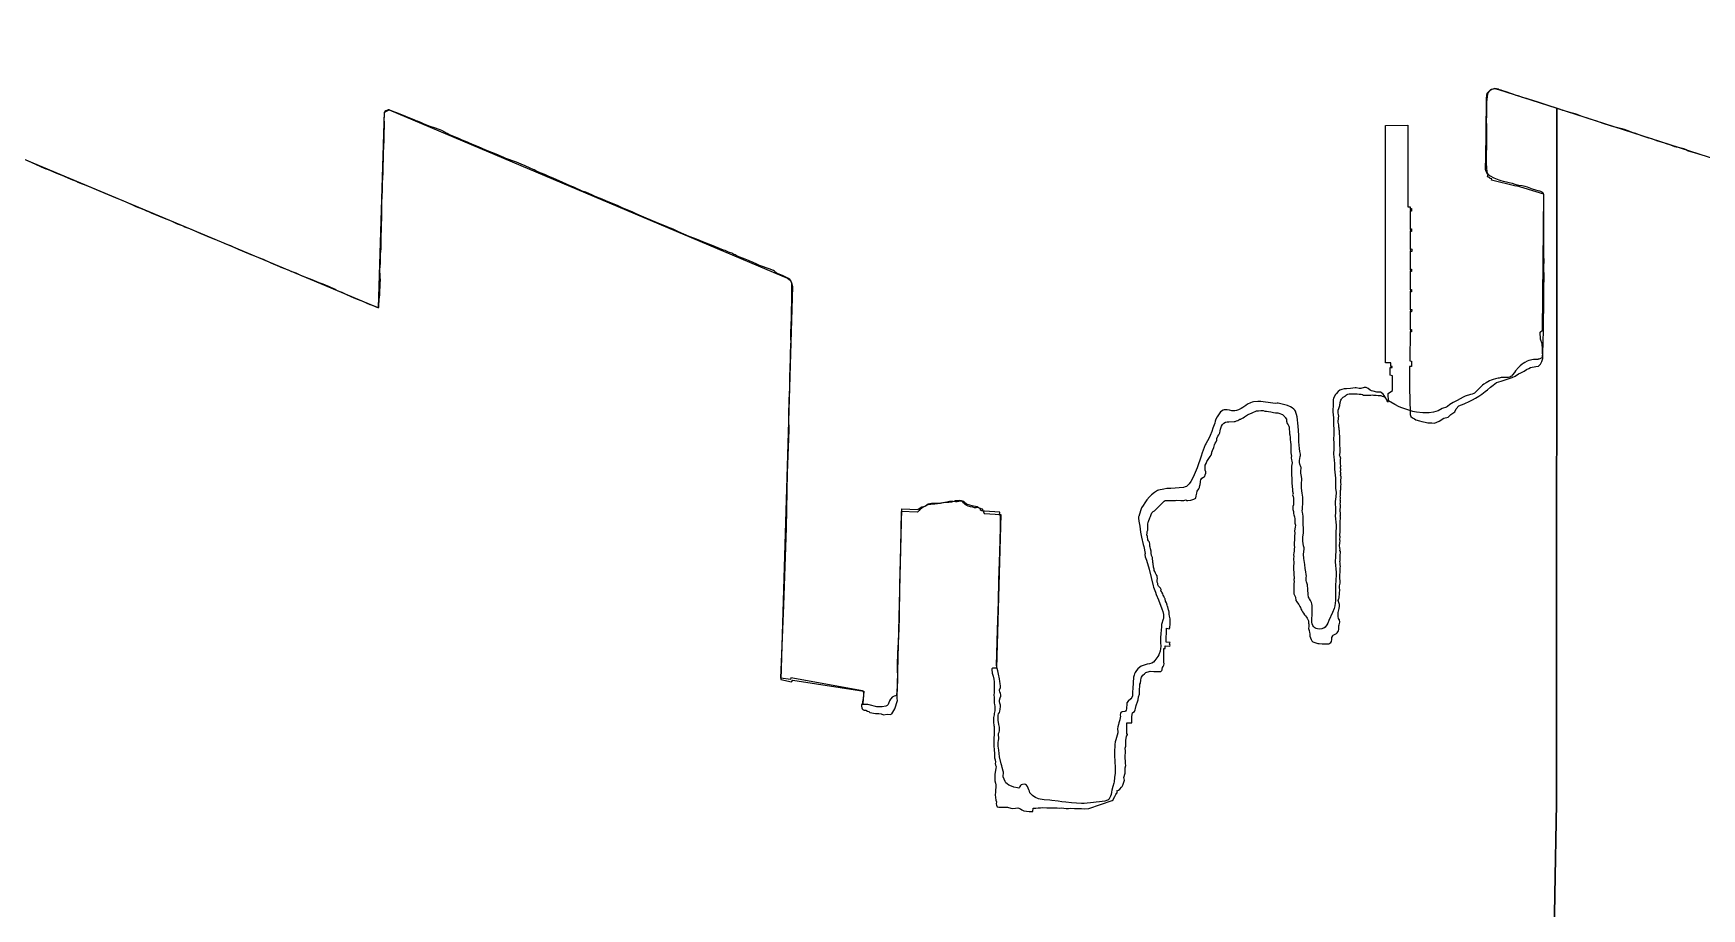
# Model space of a CAD drawing. Extents: x 0 to 800, y 146 to 730.
# Drawn here: x 543.7 to 607.8, y 567.5 to 601.1 of the extents above; entities that cross this region are included whole.
import ezdxf

# ---------------------------------------------------------------- set-up
doc = ezdxf.new("R2010")
doc.units = 0
doc.layers.get('0').update_dxf_attribs({"linetype": 'CONTINUOUS'})

msp = doc.modelspace()

# ---------------------------------------------------------------- linework, layer by layer
at = {"color": 1}
for points in [[(531.8625, 601.140625), (556.990625, 590.596875), (557.221875, 598.115625), (557.403125, 598.203125), (572.478125, 591.83125), (572.7, 591.74375), (572.803125, 591.6625), (572.853125, 591.575), (572.8875, 591.4125), (572.440625, 576.325), (572.85, 576.23125), (572.90625, 576.296875), (575.63125, 575.878125), (575.596875, 575.409375), (575.578125, 575.390625), (575.55625, 575.365625), (575.546875, 575.353125), (575.540625, 575.30625), (575.55, 575.23125), (575.565625, 575.2), (575.603125, 575.1625), (575.61875, 575.15625), (575.646875, 575.146875), (575.6875, 575.146875), (575.703125, 575.14375), (575.76875, 575.115625), (575.81875, 575.090625), (575.85625, 575.0625), (575.940625, 575.040625), (575.996875, 575.034375), (576.084375, 575.025), (576.203125, 575.015625), (576.303125, 575.00625), (576.390625, 574.96875), (576.521875, 574.996875), (576.646875, 574.9875), (576.70625, 575.003125), (576.828125, 575.203125), (576.925, 575.525), (576.9125, 575.596875), (577.0875, 582.875), (577.7, 582.85), (577.71875, 582.871875), (577.85625, 582.953125), (577.93125, 582.96875), (577.996875, 583), (578.096875, 583.071875), (578.165625, 583.084375), (578.23125, 583.1), (578.38125, 583.1), (578.46875, 583.09375), (578.58125, 583.1), (578.690625, 583.11875), (578.89375, 583.1375), (579.015625, 583.15), (579.103125, 583.178125), (579.146875, 583.19375), (579.321875, 583.2125), (579.375, 583.196875), (579.4625, 583.175), (579.5125, 583.121875), (579.55625, 583.08125), (579.59375, 583.05625), (579.6875, 583.028125), (579.784375, 583.00625), (579.978125, 582.96875), (580.0375, 582.934375), (580.159375, 582.884375), (580.203125, 582.825), (580.23125, 582.76875), (580.253125, 582.696875), (580.8875, 582.65625), (580.721875, 576.759375), (580.58125, 576.765625), (580.553125, 576.740625), (580.553125, 576.68125), (580.55625, 576.590625), (580.5625, 576.56875), (580.603125, 576.453125), (580.61875, 576.340625), (580.63125, 576.2375), (580.63125, 576.134375), (580.634375, 576.053125), (580.640625, 575.928125), (580.640625, 575.8125), (580.625, 575.73125), (580.63125, 575.634375), (580.63125, 575.478125), (580.6375, 575.421875), (580.653125, 575.365625), (580.665625, 575.2875), (580.665625, 575.190625), (580.65625, 575.11875), (580.6375, 575.021875), (580.63125, 574.96875), (580.615625, 574.865625), (580.60625, 574.815625), (580.60625, 574.684375), (580.621875, 574.553125), (580.63125, 574.521875), (580.63125, 574.440625), (580.6375, 574.346875), (580.6375, 574.259375), (580.63125, 574.19375), (580.61875, 574.096875), (580.621875, 574.034375), (580.621875, 573.890625), (580.628125, 573.809375), (580.628125, 573.740625), (580.634375, 573.665625), (580.6375, 573.590625), (580.64375, 573.521875), (580.65, 573.45625), (580.65, 573.390625), (580.653125, 573.31875), (580.66875, 573.240625), (580.684375, 573.15625), (580.675, 573.09375), (580.69375, 573.034375), (580.709375, 572.978125), (580.70625, 572.903125), (580.69375, 572.8375), (580.68125, 572.753125), (580.665625, 572.6875), (580.665625, 572.603125), (580.659375, 572.50625), (580.65625, 572.43125), (580.684375, 572.346875), (580.696875, 572.28125), (580.696875, 572.1875), (580.690625, 572.075), (580.6875, 571.996875), (580.68125, 571.89375), (580.6875, 571.8), (580.70625, 571.696875), (580.721875, 571.621875), (580.715625, 571.553125), (580.728125, 571.496875), (580.753125, 571.434375), (580.809375, 571.425), (580.91875, 571.421875), (581.0375, 571.425), (581.15, 571.421875), (581.278125, 571.384375), (581.359375, 571.36875), (581.453125, 571.3875), (581.540625, 571.396875), (581.64375, 571.359375), (581.696875, 571.321875), (581.78125, 571.278125), (581.884375, 571.2625), (581.975, 571.253125), (582.021875, 571.253125), (582.121875, 571.25625), (582.1375, 571.3875), (582.240625, 571.3875), (582.321875, 571.396875), (582.421875, 571.403125), (582.50625, 571.4125), (582.653125, 571.403125), (582.753125, 571.396875), (582.9, 571.39375), (582.984375, 571.396875), (583.05625, 571.396875), (583.15625, 571.3875), (583.2125, 571.39375), (583.309375, 571.384375), (583.40625, 571.36875), (583.49375, 571.36875), (583.575, 571.378125), (583.71875, 571.365625), (583.75, 571.36875), (583.8875, 571.365625), (583.984375, 571.365625), (584.103125, 571.35625), (584.271875, 571.375), (585.165625, 571.678125), (585.2, 571.703125), (585.221875, 571.740625), (585.275, 571.8375), (585.309375, 571.903125), (585.36875, 572), (585.353125, 572.046875), (585.415625, 572.08125), (585.45625, 572.109375), (585.53125, 572.184375), (585.55625, 572.215625), (585.575, 572.26875), (585.621875, 572.38125), (585.640625, 572.459375), (585.621875, 572.5625), (585.671875, 572.721875), (585.671875, 572.9375), (585.6875, 573.01875), (585.68125, 573.09375), (585.68125, 573.15625), (585.678125, 573.215625), (585.671875, 573.278125), (585.6625, 573.346875), (585.66875, 573.4125), (585.678125, 573.503125), (585.678125, 573.571875), (585.671875, 573.69375), (585.6875, 573.7625), (585.6875, 573.89375), (585.690625, 573.996875), (585.703125, 574.059375), (585.721875, 574.146875), (585.75625, 574.203125), (585.75625, 574.225), (585.73125, 574.225), (585.73125, 574.665625), (585.91875, 574.665625), (585.928125, 574.73125), (585.928125, 574.8), (585.91875, 574.903125), (585.94375, 575.040625), (585.9625, 575.059375), (586.028125, 575.090625), (586.05625, 575.1625), (586.065625, 575.209375), (586.0875, 575.321875), (586.096875, 575.3625), (586.140625, 575.46875), (586.1625, 575.54375), (586.178125, 575.665625), (586.215625, 575.765625), (586.2125, 575.865625), (586.225, 576.14375), (586.25625, 576.190625), (586.25625, 576.2375), (586.265625, 576.259375), (586.265625, 576.29375), (586.284375, 576.378125), (586.290625, 576.409375), (586.321875, 576.459375), (586.346875, 576.4875), (586.409375, 576.54375), (586.465625, 576.590625), (586.5875, 576.6375), (586.625, 576.646875), (586.76875, 576.634375), (586.85, 576.634375), (586.9625, 576.628125), (587.034375, 576.634375), (587.071875, 576.665625), (587.090625, 576.690625), (587.0875, 576.71875), (587.10625, 576.784375), (587.121875, 576.821875), (587.146875, 576.878125), (587.1625, 576.928125), (587.15625, 576.990625), (587.15625, 577.521875), (587.20625, 577.51875), (587.20625, 577.621875), (587.384375, 577.60625), (587.396875, 577.634375), (587.371875, 577.690625), (587.390625, 577.746875), (587.24375, 577.75625), (587.25, 578.29375), (587.35625, 578.275), (587.378125, 578.315625), (587.378125, 578.353125), (587.390625, 578.428125), (587.396875, 578.5), (587.396875, 578.578125), (587.390625, 578.653125), (587.378125, 578.70625), (587.36875, 578.759375), (587.3625, 578.834375), (587.35625, 578.915625), (587.34375, 578.971875), (587.3375, 578.99375), (587.3, 579.115625), (587.29375, 579.134375), (587.28125, 579.178125), (587.25, 579.265625), (587.221875, 579.328125), (587.203125, 579.425), (587.1875, 579.434375), (587.159375, 579.48125), (587.146875, 579.521875), (587.128125, 579.559375), (587.1125, 579.6125), (587.08125, 579.68125), (587.06875, 579.709375), (587.03125, 579.71875), (587.04375, 579.784375), (587.025, 579.8375), (586.99375, 579.859375), (586.953125, 579.90625), (586.925, 579.95625), (586.91875, 580.0125), (586.890625, 580.065625), (586.890625, 580.140625), (586.903125, 580.20625), (586.896875, 580.2625), (586.890625, 580.309375), (586.859375, 580.35625), (586.8375, 580.40625), (586.80625, 580.471875), (586.784375, 580.515625), (586.778125, 580.565625), (586.75625, 580.634375), (586.7375, 580.784375), (586.73125, 580.821875), (586.7125, 581.00625), (586.703125, 581.0375), (586.684375, 581.084375), (586.66875, 581.178125), (586.66875, 581.253125), (586.640625, 581.346875), (586.621875, 581.425), (586.615625, 581.434375), (586.609375, 581.4875), (586.609375, 581.51875), (586.603125, 581.6), (586.575, 581.628125), (586.56875, 581.646875), (586.54375, 581.6875), (586.534375, 581.725), (586.528125, 581.775), (586.521875, 581.81875), (586.5, 581.884375), (586.50625, 581.94375), (586.5125, 582.00625), (586.534375, 582.065625), (586.534375, 582.15), (586.5375, 582.225), (586.54375, 582.290625), (586.55625, 582.365625), (586.56875, 582.396875), (586.609375, 582.534375), (586.634375, 582.584375), (586.646875, 582.61875), (586.659375, 582.659375), (586.696875, 582.73125), (586.740625, 582.775), (586.790625, 582.8), (586.821875, 582.834375), (587.16875, 583.175), (587.20625, 583.19375), (587.271875, 583.203125), (587.340625, 583.203125), (587.403125, 583.196875), (587.453125, 583.196875), (587.5375, 583.203125), (587.59375, 583.203125), (587.653125, 583.2125), (587.8, 583.196875), (587.859375, 583.19375), (587.921875, 583.19375), (587.9625, 583.2125), (588, 583.225), (588.034375, 583.196875), (588.075, 583.196875), (588.184375, 583.215625), (588.26875, 583.234375), (588.3, 583.253125), (588.375, 583.2875), (588.3875, 583.375), (588.421875, 583.478125), (588.4375, 583.5625), (588.490625, 583.646875), (588.515625, 583.703125), (588.528125, 583.7875), (588.54375, 583.80625), (588.54375, 583.825), (588.559375, 583.890625), (588.565625, 583.9375), (588.571875, 583.996875), (588.6125, 584.05625), (588.678125, 584.1), (588.725, 584.11875), (588.74375, 584.184375), (588.7625, 584.253125), (588.7625, 584.30625), (588.7375, 584.365625), (588.7375, 584.41875), (588.74375, 584.559375), (588.778125, 584.621875), (588.809375, 584.696875), (588.884375, 584.815625), (588.934375, 584.89375), (588.965625, 584.946875), (588.990625, 585.025), (588.990625, 585.05), (589.015625, 585.115625), (589.078125, 585.240625), (589.084375, 585.2875), (589.1, 585.34375), (589.11875, 585.4), (589.15625, 585.45625), (589.184375, 585.515625), (589.19375, 585.578125), (589.225, 585.675), (589.259375, 585.725), (589.296875, 585.796875), (589.31875, 585.871875), (589.33125, 585.9375), (589.371875, 586.05), (589.409375, 586.115625), (589.459375, 586.175), (589.525, 586.209375), (589.58125, 586.221875), (589.64375, 586.221875), (589.846875, 586.2375), (589.89375, 586.2375), (589.946875, 586.25625), (589.9875, 586.271875), (590.034375, 586.296875), (590.071875, 586.31875), (590.10625, 586.31875), (590.125, 586.340625), (590.175, 586.3625), (590.2, 586.38125), (590.24375, 586.409375), (590.290625, 586.4375), (590.365625, 586.4875), (590.4125, 586.515625), (590.5125, 586.553125), (590.6, 586.590625), (590.653125, 586.61875), (590.715625, 586.6375), (590.79375, 586.64375), (590.88125, 586.65625), (590.9625, 586.65625), (591.034375, 586.634375), (591.096875, 586.625), (591.165625, 586.61875), (591.25625, 586.609375), (591.3125, 586.590625), (591.3625, 586.58125), (591.440625, 586.56875), (591.528125, 586.5625), (591.609375, 586.54375), (591.675, 586.515625), (591.70625, 586.503125), (591.7625, 586.446875), (591.803125, 586.409375), (591.815625, 586.3875), (591.859375, 586.321875), (591.859375, 586.296875), (591.865625, 586.25), (591.890625, 586.15625), (591.925, 586.109375), (591.95, 586.053125), (591.9625, 586.015625), (591.965625, 585.9875), (591.965625, 585.928125), (591.975, 585.846875), (591.98125, 585.809375), (591.98125, 585.759375), (591.99375, 585.71875), (592, 585.625), (592, 585.54375), (592.0125, 585.4375), (592.025, 585.35625), (592.025, 585.296875), (592.03125, 585.225), (592.025, 585.1875), (592.025, 585.06875), (592.03125, 585.04375), (592.040625, 584.959375), (592.053125, 584.928125), (592.046875, 584.8375), (592.059375, 584.7625), (592.071875, 584.7125), (592.078125, 584.646875), (592.071875, 584.578125), (592.059375, 584.515625), (592.053125, 584.440625), (592.059375, 584.3375), (592.059375, 584.15), (592.065625, 584.08125), (592.071875, 584.0375), (592.065625, 583.921875), (592.065625, 583.871875), (592.071875, 583.834375), (592.075, 583.778125), (592.084375, 583.721875), (592.096875, 583.6375), (592.090625, 583.55625), (592.115625, 583.46875), (592.096875, 583.421875), (592.115625, 583.35625), (592.128125, 583.2875), (592.134375, 583.240625), (592.128125, 583.178125), (592.134375, 583.090625), (592.128125, 583.0375), (592.109375, 582.96875), (592.109375, 582.859375), (592.128125, 582.778125), (592.128125, 582.703125), (592.14375, 582.646875), (592.16875, 582.575), (592.18125, 582.490625), (592.18125, 582.421875), (592.1875, 582.33125), (592.203125, 582.25), (592.19375, 582.178125), (592.175, 582.0375), (592.18125, 581.94375), (592.175, 581.828125), (592.175, 581.6875), (592.16875, 581.634375), (592.1625, 581.6125), (592.1625, 581.471875), (592.175, 581.403125), (592.1625, 581.3375), (592.1625, 581.2625), (592.15, 581.18125), (592.1375, 581.121875), (592.14375, 581.034375), (592.1375, 580.98125), (592.1375, 580.921875), (592.15, 580.840625), (592.14375, 580.775), (592.1375, 580.690625), (592.1375, 580.53125), (592.15, 580.453125), (592.14375, 580.375), (592.159375, 580.20625), (592.146875, 580.1625), (592.153125, 580.078125), (592.146875, 580.009375), (592.146875, 579.8375), (592.140625, 579.71875), (592.140625, 579.615625), (592.20625, 579.49375), (592.225, 579.3625), (592.25625, 579.309375), (592.28125, 579.271875), (592.334375, 579.2), (592.371875, 579.13125), (592.396875, 579.09375), (592.415625, 579.040625), (592.45, 578.975), (592.478125, 578.928125), (592.5125, 578.86875), (592.55625, 578.803125), (592.5875, 578.76875), (592.63125, 578.725), (592.659375, 578.68125), (592.684375, 578.634375), (592.703125, 578.575), (592.703125, 578.51875), (592.709375, 578.49375), (592.715625, 578.453125), (592.715625, 578.359375), (592.7125, 578.284375), (592.728125, 578.203125), (592.740625, 578.128125), (592.753125, 578.075), (592.759375, 577.990625), (592.7875, 577.925), (592.8125, 577.8625), (592.840625, 577.8125), (592.86875, 577.775), (592.946875, 577.740625), (592.99375, 577.73125), (593.071875, 577.709375), (593.121875, 577.703125), (593.228125, 577.69375), (593.26875, 577.690625), (593.490625, 577.690625), (593.5625, 577.740625), (593.5875, 577.784375), (593.603125, 577.859375), (593.609375, 577.9375), (593.64375, 578.003125), (593.65, 578.03125), (593.703125, 578.05), (593.778125, 578.0875), (593.809375, 578.121875), (593.859375, 578.190625), (593.871875, 578.246875), (593.871875, 578.296875), (593.878125, 578.34375), (593.878125, 578.3875), (593.884375, 578.425), (593.915625, 578.528125), (593.903125, 578.6125), (593.884375, 578.634375), (593.865625, 578.66875), (593.840625, 578.740625), (593.840625, 578.803125), (593.853125, 578.9), (593.871875, 579), (593.890625, 579.05625), (593.903125, 579.140625), (593.903125, 579.20625), (593.85, 579.359375), (593.878125, 579.434375), (593.884375, 579.465625), (593.884375, 579.503125), (593.903125, 579.60625), (593.896875, 579.6625), (593.915625, 579.7375), (593.896875, 579.875), (593.896875, 579.91875), (593.915625, 579.978125), (593.928125, 580.03125), (593.928125, 580.0875), (593.921875, 580.134375), (593.915625, 580.171875), (593.915625, 580.29375), (593.9125, 580.365625), (593.921875, 580.425), (593.921875, 580.60625), (593.93125, 580.671875), (593.928125, 580.70625), (593.925, 580.734375), (593.928125, 580.765625), (593.928125, 580.8), (593.9125, 580.859375), (593.91875, 580.89375), (593.925, 580.93125), (593.925, 580.98125), (593.91875, 581.04375), (593.91875, 581.059375), (593.925, 581.11875), (593.9375, 581.1875), (593.93125, 581.225), (593.93125, 581.246875), (593.9125, 581.284375), (593.925, 581.328125), (593.9125, 581.35625), (593.909375, 581.378125), (593.909375, 581.39375), (593.903125, 581.45), (593.903125, 581.490625), (593.90625, 581.546875), (593.9125, 581.584375), (593.91875, 581.64375), (593.915625, 581.696875), (593.91875, 581.809375), (593.9125, 581.8375), (593.9125, 581.89375), (593.91875, 581.9875), (593.925, 582.04375), (593.925, 582.08125), (593.921875, 582.11875), (593.921875, 582.159375), (593.91875, 582.2125), (593.921875, 582.275), (593.921875, 582.346875), (593.928125, 582.403125), (593.928125, 582.434375), (593.93125, 582.48125), (593.934375, 582.496875), (593.934375, 582.571875), (593.928125, 582.603125), (593.93125, 582.63125), (593.9375, 582.65625), (593.9375, 582.70625), (593.934375, 582.734375), (593.928125, 582.7625), (593.928125, 582.809375), (593.925, 582.8375), (593.925, 582.8875), (593.934375, 582.915625), (593.934375, 583.028125), (593.925, 583.05625), (593.934375, 583.140625), (593.93125, 583.19375), (593.928125, 583.2125), (593.934375, 583.259375), (593.9375, 583.2875), (593.9375, 583.309375), (593.928125, 583.34375), (593.934375, 583.39375), (593.9375, 583.43125), (593.9375, 583.496875), (593.940625, 583.584375), (593.95, 583.61875), (593.946875, 583.6375), (593.953125, 583.675), (593.95, 583.73125), (593.946875, 583.753125), (593.95625, 583.828125), (593.95, 583.875), (593.953125, 583.91875), (593.953125, 584), (593.95625, 584.05625), (593.95625, 584.1125), (593.9375, 584.175), (593.94375, 584.20625), (593.94375, 584.259375), (593.940625, 584.30625), (593.940625, 584.328125), (593.94375, 584.365625), (593.94375, 584.4), (593.940625, 584.440625), (593.940625, 584.478125), (593.94375, 584.525), (593.9375, 584.621875), (593.9375, 584.725), (593.940625, 584.753125), (593.940625, 584.796875), (593.94375, 584.81875), (593.91875, 584.890625), (593.903125, 584.940625), (593.915625, 584.984375), (593.928125, 585.04375), (593.928125, 585.190625), (593.925, 585.240625), (593.915625, 585.2875), (593.915625, 585.3375), (593.909375, 585.375), (593.915625, 585.428125), (593.915625, 585.45625), (593.909375, 585.559375), (593.909375, 585.625), (593.90625, 585.665625), (593.896875, 585.7625), (593.89375, 585.815625), (593.896875, 585.834375), (593.89375, 585.88125), (593.890625, 585.9125), (593.88125, 585.975), (593.86875, 586.0125), (593.86875, 586.109375), (593.865625, 586.15625), (593.853125, 586.209375), (593.853125, 586.259375), (593.859375, 586.325), (593.859375, 586.38125), (593.86875, 586.440625), (593.85625, 586.50625), (593.853125, 586.553125), (593.853125, 586.671875), (593.878125, 586.73125), (593.884375, 586.76875), (593.89375, 586.8125), (593.909375, 586.84375), (593.925, 586.96875), (593.946875, 587.059375), (593.96875, 587.096875), (593.984375, 587.11875), (594.040625, 587.1625), (594.059375, 587.18125), (594.115625, 587.209375), (594.13125, 587.23125), (594.1625, 587.259375), (594.215625, 587.278125), (594.265625, 587.29375), (594.35625, 587.296875), (594.4125, 587.296875), (594.515625, 587.29375), (594.571875, 587.29375), (594.65, 587.2875), (594.69375, 587.2875), (594.728125, 587.284375), (594.778125, 587.26875), (594.81875, 587.246875), (595, 587.246875), (595.015625, 587.25), (595.096875, 587.25), (595.146875, 587.25625), (595.20625, 587.25), (595.309375, 587.25), (595.3875, 587.2375), (595.45625, 587.2375), (595.484375, 587.23125), (595.53125, 587.2125), (595.59375, 587.19375), (595.634375, 587.1625), (595.659375, 587.134375), (595.6875, 587.10625), (595.703125, 587.078125), (595.715625, 587.040625), (595.73125, 587.00625), (595.75, 586.996875), (595.765625, 586.996875), (595.784375, 587.00625), (595.76875, 587.303125), (595.928125, 587.41875), (595.934375, 587.99375), (595.846875, 588.0125), (595.840625, 588.3125), (595.915625, 588.3125), (595.91875, 588.35), (595.86875, 588.35), (595.86875, 588.484375), (595.6625, 588.490625), (595.66875, 597.6), (596.521875, 597.609375), (596.521875, 594.484375), (596.615625, 594.478125), (596.609375, 594.38125), (596.64375, 594.375), (596.64375, 594.409375), (596.665625, 594.409375), (596.665625, 594.30625), (596.64375, 594.30625), (596.64375, 594.334375), (596.60625, 594.334375), (596.609375, 593.609375), (596.609375, 593.603125), (596.640625, 593.603125), (596.64375, 593.63125), (596.66875, 593.63125), (596.66875, 593.528125), (596.640625, 593.528125), (596.640625, 593.5625), (596.60625, 593.5625), (596.609375, 593.546875), (596.609375, 592.8375), (596.6375, 592.8375), (596.6375, 592.859375), (596.671875, 592.85625), (596.671875, 592.7625), (596.640625, 592.7625), (596.640625, 592.790625), (596.60625, 592.790625), (596.609375, 592.0625), (596.640625, 592.0625), (596.640625, 592.08125), (596.66875, 592.08125), (596.66875, 591.990625), (596.640625, 591.990625), (596.640625, 592.01875), (596.609375, 592.01875), (596.60625, 591.29375), (596.640625, 591.290625), (596.640625, 591.309375), (596.665625, 591.309375), (596.6625, 591.21875), (596.640625, 591.21875), (596.64375, 591.24375), (596.60625, 591.24375), (596.6125, 590.521875), (596.640625, 590.51875), (596.640625, 590.540625), (596.671875, 590.540625), (596.6625, 590.446875), (596.6375, 590.446875), (596.640625, 590.471875), (596.60625, 590.471875), (596.609375, 589.753125), (596.634375, 589.753125), (596.634375, 589.765625), (596.665625, 589.765625), (596.665625, 589.678125), (596.640625, 589.678125), (596.640625, 589.696875), (596.60625, 589.696875), (596.603125, 588.559375), (596.6625, 588.55625), (596.6625, 588.34375), (596.58125, 588.340625), (596.5875, 587.528125), (596.609375, 586.578125), (596.615625, 586.503125), (596.64375, 586.421875), (596.7, 586.371875), (596.775, 586.334375), (596.83125, 586.303125), (596.975, 586.25625), (597.065625, 586.23125), (597.1875, 586.209375), (597.29375, 586.18125), (597.440625, 586.18125), (597.546875, 586.171875), (597.728125, 586.246875), (597.9, 586.365625), (598.06875, 586.403125), (598.175, 586.496875), (598.328125, 586.60625), (598.384375, 586.721875), (598.48125, 586.83125), (598.6875, 586.91875), (598.909375, 587.0125), (599.009375, 587.0625), (599.125, 587.128125), (599.246875, 587.203125), (599.3625, 587.2875), (599.490625, 587.38125), (599.58125, 587.45625), (599.696875, 587.553125), (599.803125, 587.634375), (599.928125, 587.728125), (600.10625, 587.784375), (600.303125, 587.85), (600.525, 587.91875), (600.640625, 587.98125), (600.771875, 588.059375), (600.8625, 588.096875), (600.984375, 588.171875), (601.075, 588.228125), (601.165625, 588.275), (601.234375, 588.3125), (601.440625, 588.340625), (601.534375, 588.359375), (601.61875, 588.434375), (601.66875, 588.5375), (601.709375, 588.659375), (601.709375, 588.76875), (601.7, 588.8875), (601.69375, 589.009375), (601.675, 589.221875), (601.615625, 589.396875), (601.6, 589.66875), (601.696875, 589.7375), (601.746875, 594.965625), (600.7, 595.2875), (600.671875, 595.26875), (599.7375, 595.503125), (599.753125, 595.55), (599.671875, 595.56875), (599.68125, 595.590625), (599.5875, 595.634375), (599.6125, 595.715625), (599.553125, 595.778125), (599.521875, 595.85625), (599.5, 595.928125), (599.50625, 596.053125), (599.5125, 596.284375), (599.540625, 598.521875), (599.540625, 598.64375), (599.553125, 598.765625), (599.56875, 598.84375), (599.653125, 598.928125), (599.71875, 598.990625), (599.853125, 599.01875), (600.00625, 598.990625), (602.25, 598.26875), (602.225, 571.5625), (602.1625, 568.053125), (602.096875, 564.328125)], [(601.546875, 530.078125), (601.6, 534.30625), (601.640625, 536.43125), (601.640625, 538.16875), (601.628125, 538.54375), (601.659375, 540.60625), (601.684375, 542.71875), (601.740625, 544.85), (601.790625, 546.959375), (601.84375, 549.128125), (601.871875, 551.2375), (601.9125, 553.34375), (601.94375, 555.446875), (602, 557.590625), (602.040625, 559.8875), (602.075, 562.215625), (602.096875, 564.328125), (602.1625, 568.053125), (602.225, 571.5625), (602.25, 598.26875), (623.659375, 591.375)]]:
    msp.add_lwpolyline(points, dxfattribs=at)
at = {"color": 3}
msp.add_lwpolyline([(607.86875, 596.45), (607.703125, 596.496875), (607.659375, 596.5125), (607.265625, 596.63125), (607.209375, 596.6625), (607.1625, 596.6875), (607.115625, 596.70625), (607.071875, 596.721875), (606.91875, 596.759375), (606.828125, 596.775), (606.78125, 596.7875), (606.61875, 596.840625), (606.459375, 596.903125), (606.353125, 596.9375), (606.128125, 597.003125), (605.8875, 597.084375), (605.78125, 597.11875), (605.46875, 597.21875), (605.275, 597.29375), (605.18125, 597.325), (604.9875, 597.4), (604.840625, 597.446875), (604.759375, 597.471875), (604.640625, 597.496875), (604.4375, 597.553125), (604.303125, 597.59375), (604.05625, 597.671875), (603.746875, 597.778125), (603.5625, 597.83125), (603.428125, 597.878125), (603.296875, 597.91875), (603.178125, 597.959375), (603.01875, 598.01875), (602.953125, 598.04375), (602.840625, 598.075), (602.671875, 598.125), (602.575, 598.153125), (602.46875, 598.18125), (602.384375, 598.215625), (602.26875, 598.25625), (601.878125, 598.378125), (601.528125, 598.503125), (601.28125, 598.575), (601.2, 598.6), (601.075, 598.6375), (600.928125, 598.68125), (600.753125, 598.7375), (600.68125, 598.759375), (600.5875, 598.790625), (600.515625, 598.8125), (600.29375, 598.890625), (600.16875, 598.9375), (600.103125, 598.959375), (600.034375, 598.978125), (599.990625, 598.996875), (599.86875, 599.021875), (599.828125, 599.0125), (599.78125, 599), (599.725, 598.984375), (599.7, 598.971875), (599.678125, 598.95625), (599.646875, 598.91875), (599.609375, 598.86875), (599.5875, 598.803125), (599.559375, 598.61875), (599.546875, 598.5), (599.5375, 598.33125), (599.5375, 598.0125), (599.540625, 597.9375), (599.53125, 597.8375), (599.528125, 597.790625), (599.5375, 597.58125), (599.5375, 597.415625), (599.54375, 597.26875), (599.54375, 596.753125), (599.528125, 596.540625), (599.525, 596.25), (599.525, 596.175), (599.540625, 595.95625), (599.55, 595.84375), (599.559375, 595.8), (599.58125, 595.759375), (599.59375, 595.740625), (599.640625, 595.69375), (599.684375, 595.665625), (599.828125, 595.59375), (599.89375, 595.5625), (600.01875, 595.5125), (600.096875, 595.484375), (600.178125, 595.4625), (600.3125, 595.4375), (600.4125, 595.415625), (600.525, 595.384375), (600.6375, 595.34375), (600.78125, 595.315625), (600.915625, 595.29375), (601.0125, 595.26875), (601.1, 595.240625), (601.3, 595.171875), (601.428125, 595.13125), (601.51875, 595.10625), (601.575, 595.09375), (601.621875, 595.078125), (601.665625, 595.05625), (601.703125, 595.025), (601.725, 594.984375), (601.73125, 594.9625), (601.7375, 594.909375), (601.734375, 594.678125), (601.7375, 594.596875), (601.73125, 594.16875), (601.734375, 593.9375), (601.7375, 593.509375), (601.734375, 593.25), (601.7375, 593.096875), (601.7375, 592.89375), (601.73125, 592.771875), (601.73125, 592.615625), (601.740625, 592.40625), (601.7375, 592.171875), (601.746875, 591.746875), (601.75, 591.665625), (601.734375, 591.478125), (601.73125, 591.046875), (601.7375, 590.696875), (601.734375, 590.584375), (601.715625, 590.15625), (601.71875, 589.73125), (601.709375, 589.2875), (601.69375, 588.85), (601.684375, 588.740625), (601.678125, 588.69375), (601.6625, 588.678125), (601.596875, 588.6375), (601.55, 588.625), (601.528125, 588.621875), (601.521875, 588.61875), (601.41875, 588.61875), (601.346875, 588.6125), (601.278125, 588.603125), (601.234375, 588.59375), (601.1625, 588.571875), (601.109375, 588.546875), (601.009375, 588.496875), (600.95, 588.459375), (600.909375, 588.434375), (600.8375, 588.371875), (600.765625, 588.30625), (600.659375, 588.18125), (600.615625, 588.11875), (600.5375, 588.021875), (600.503125, 587.98125), (600.48125, 587.9625), (600.44375, 587.9375), (600.39375, 587.921875), (600.365625, 587.91875), (600.234375, 587.925), (600.18125, 587.928125), (600.1, 587.91875), (600.03125, 587.903125), (600.0125, 587.896875), (599.9875, 587.89375), (599.890625, 587.871875), (599.79375, 587.846875), (599.725, 587.821875), (599.6625, 587.796875), (599.534375, 587.725), (599.446875, 587.671875), (599.390625, 587.628125), (599.3375, 587.578125), (599.13125, 587.371875), (599.078125, 587.321875), (599.059375, 587.309375), (598.9875, 587.278125), (598.93125, 587.265625), (598.85, 587.25), (598.803125, 587.2375), (598.721875, 587.20625), (598.646875, 587.171875), (598.421875, 587.034375), (598.26875, 586.959375), (598.196875, 586.928125), (598.13125, 586.8875), (598.05, 586.815625), (598.003125, 586.7875), (597.84375, 586.728125), (597.68125, 586.64375), (597.6, 586.6125), (597.503125, 586.59375), (597.3375, 586.571875), (597.2375, 586.5625), (597.1, 586.56875), (596.859375, 586.590625), (596.78125, 586.603125), (596.7125, 586.621875), (596.296875, 586.753125), (596.1875, 586.79375), (596.028125, 586.890625), (595.778125, 587.025), (595.734375, 587.053125), (595.703125, 587.084375), (595.653125, 587.1625), (595.615625, 587.2375), (595.578125, 587.28125), (595.5, 587.346875), (595.48125, 587.35625), (595.43125, 587.3625), (595.328125, 587.365625), (595.1875, 587.4), (595.13125, 587.415625), (595.08125, 587.440625), (594.996875, 587.50625), (594.946875, 587.53125), (594.91875, 587.5375), (594.846875, 587.5375), (594.721875, 587.503125), (594.696875, 587.5), (594.65, 587.503125), (594.5375, 587.528125), (594.49375, 587.528125), (594.325, 587.496875), (594.165625, 587.49375), (594.075, 587.484375), (593.9875, 587.4625), (593.915625, 587.43125), (593.853125, 587.38125), (593.765625, 587.296875), (593.73125, 587.25625), (593.6875, 587.171875), (593.66875, 587.125), (593.65625, 587.075), (593.653125, 586.84375), (593.6375, 586.66875), (593.6375, 586.609375), (593.665625, 586.375), (593.671875, 586.18125), (593.66875, 586.075), (593.675, 585.959375), (593.678125, 585.703125), (593.671875, 585.58125), (593.675, 585.39375), (593.678125, 585.359375), (593.684375, 585.19375), (593.671875, 584.975), (593.675, 584.871875), (593.70625, 584.625), (593.709375, 584.403125), (593.734375, 584.16875), (593.74375, 584.053125), (593.75, 583.66875), (593.765625, 583.503125), (593.759375, 583.34375), (593.7375, 583.15625), (593.734375, 583.09375), (593.74375, 582.8875), (593.74375, 582.728125), (593.7375, 582.60625), (593.765625, 582.25625), (593.759375, 581.909375), (593.7625, 581.68125), (593.753125, 581.29375), (593.740625, 581.04375), (593.7375, 580.846875), (593.771875, 580.4375), (593.771875, 580.346875), (593.746875, 579.934375), (593.746875, 579.771875), (593.740625, 579.728125), (593.746875, 579.55), (593.746875, 579.44375), (593.740625, 579.353125), (593.715625, 579.153125), (593.690625, 579.053125), (593.63125, 578.903125), (593.49375, 578.59375), (593.446875, 578.484375), (593.40625, 578.41875), (593.34375, 578.340625), (593.3, 578.303125), (593.246875, 578.278125), (593.21875, 578.265625), (593.13125, 578.25625), (593.05, 578.265625), (593, 578.284375), (592.953125, 578.309375), (592.9125, 578.340625), (592.896875, 578.35625), (592.875, 578.4), (592.85, 578.4625), (592.8375, 578.53125), (592.85, 578.9375), (592.853125, 579.1625), (592.840625, 579.23125), (592.821875, 579.28125), (592.796875, 579.328125), (592.784375, 579.353125), (592.74375, 579.41875), (592.728125, 579.44375), (592.709375, 579.49375), (592.690625, 579.590625), (592.678125, 579.784375), (592.665625, 579.965625), (592.659375, 579.99375), (592.628125, 580.078125), (592.6125, 580.128125), (592.621875, 580.2375), (592.625, 580.296875), (592.615625, 580.35625), (592.609375, 580.4625), (592.584375, 580.59375), (592.565625, 580.746875), (592.525, 580.96875), (592.521875, 581.14375), (592.540625, 581.33125), (592.5375, 581.384375), (592.521875, 581.459375), (592.490625, 581.64375), (592.490625, 581.803125), (592.5125, 581.946875), (592.521875, 582.08125), (592.503125, 582.328125), (592.503125, 582.5), (592.496875, 582.603125), (592.471875, 582.75), (592.465625, 582.803125), (592.471875, 582.871875), (592.48125, 582.93125), (592.490625, 583.090625), (592.484375, 583.33125), (592.46875, 583.478125), (592.440625, 583.671875), (592.434375, 583.821875), (592.446875, 584.028125), (592.44375, 584.128125), (592.4125, 584.246875), (592.409375, 584.275), (592.4125, 584.35625), (592.421875, 584.425), (592.421875, 584.46875), (592.41875, 584.496875), (592.378125, 584.6), (592.3625, 584.6625), (592.359375, 584.7375), (592.371875, 584.809375), (592.390625, 584.8875), (592.4, 584.934375), (592.403125, 584.98125), (592.378125, 585.08125), (592.359375, 585.196875), (592.340625, 585.45625), (592.33125, 585.70625), (592.3125, 586.059375), (592.275, 586.415625), (592.2125, 586.634375), (592.1875, 586.675), (592.15, 586.709375), (592.075, 586.7625), (592.0125, 586.796875), (591.9, 586.84375), (591.7, 586.903125), (591.54375, 586.934375), (591.503125, 586.9375), (591.421875, 586.93125), (591.334375, 586.934375), (590.875, 587), (590.765625, 586.996875), (590.6, 586.984375), (590.546875, 586.975), (590.478125, 586.95), (590.365625, 586.896875), (590.296875, 586.853125), (590.190625, 586.76875), (590.125, 586.728125), (590.025, 586.68125), (589.946875, 586.65625), (589.878125, 586.640625), (589.80625, 586.6375), (589.759375, 586.64375), (589.675, 586.66875), (589.58125, 586.684375), (589.528125, 586.6875), (589.475, 586.68125), (589.43125, 586.665625), (589.334375, 586.6), (589.296875, 586.565625), (589.2, 586.415625), (589.153125, 586.31875), (589.125, 586.240625), (589.10625, 586.171875), (589.034375, 585.98125), (588.99375, 585.85625), (588.934375, 585.690625), (588.89375, 585.603125), (588.759375, 585.371875), (588.7375, 585.334375), (588.628125, 585.025), (588.5875, 584.903125), (588.428125, 584.45625), (588.321875, 584.184375), (588.25625, 584.05), (588.1875, 583.928125), (588.13125, 583.84375), (588.0625, 583.771875), (588.01875, 583.740625), (587.971875, 583.71875), (587.90625, 583.703125), (587.425, 583.65625), (587.265625, 583.65625), (587.146875, 583.6375), (586.95, 583.59375), (586.903125, 583.578125), (586.796875, 583.50625), (586.675, 583.4125), (586.6, 583.346875), (586.5, 583.221875), (586.425, 583.115625), (586.353125, 583.009375), (586.3, 582.9125), (586.25625, 582.80625), (586.1875, 582.590625), (586.184375, 582.56875), (586.178125, 582.521875), (586.190625, 582.4), (586.228125, 582.21875), (586.25625, 581.9875), (586.296875, 581.7875), (586.35625, 581.5125), (586.38125, 581.428125), (586.43125, 581.165625), (586.428125, 581.121875), (586.434375, 581.040625), (586.484375, 580.903125), (586.5875, 580.56875), (586.7375, 579.928125), (586.759375, 579.865625), (586.83125, 579.684375), (586.8625, 579.59375), (586.95, 579.390625), (587.08125, 579.034375), (587.11875, 578.93125), (587.140625, 578.825), (587.14375, 578.775), (587.134375, 578.671875), (587.13125, 578.646875), (587.06875, 578.434375), (587.059375, 578.384375), (587.046875, 578.184375), (587.0375, 578.128125), (587.021875, 577.8875), (587.028125, 577.746875), (587.03125, 577.5875), (587.028125, 577.515625), (587.009375, 577.415625), (586.978125, 577.3125), (586.9625, 577.271875), (586.921875, 577.203125), (586.809375, 577.05), (586.753125, 576.990625), (586.690625, 576.95625), (586.60625, 576.93125), (586.5125, 576.9125), (586.396875, 576.88125), (586.28125, 576.834375), (586.23125, 576.803125), (586.15625, 576.734375), (586.10625, 576.671875), (586.053125, 576.590625), (586.028125, 576.540625), (586.009375, 576.49375), (585.990625, 576.41875), (585.96875, 576.2), (585.959375, 575.98125), (585.94375, 575.846875), (585.94375, 575.76875), (585.946875, 575.734375), (585.95, 575.721875), (585.946875, 575.7), (585.925, 575.63125), (585.890625, 575.5875), (585.784375, 575.49375), (585.7375, 575.43125), (585.728125, 575.409375), (585.7125, 575.19375), (585.703125, 575.146875), (585.678125, 575.109375), (585.653125, 575.1), (585.553125, 575.0875), (585.509375, 575.0625), (585.49375, 575.046875), (585.484375, 575.01875), (585.48125, 574.96875), (585.484375, 574.896875), (585.48125, 574.865625), (585.4625, 574.775), (585.428125, 574.665625), (585.40625, 574.603125), (585.384375, 574.503125), (585.378125, 574.428125), (585.384375, 574.321875), (585.38125, 574.271875), (585.303125, 574.009375), (585.28125, 573.928125), (585.26875, 573.825), (585.253125, 573.515625), (585.253125, 573.365625), (585.265625, 573.21875), (585.26875, 573.121875), (585.284375, 573.003125), (585.2875, 572.928125), (585.284375, 572.76875), (585.278125, 572.734375), (585.25625, 572.565625), (585.246875, 572.390625), (585.234375, 572.340625), (585.190625, 572.21875), (585.15625, 572.078125), (585.146875, 572.003125), (585.125, 571.9125), (585.1, 571.840625), (585.05625, 571.746875), (585.034375, 571.721875), (585, 571.696875), (584.95625, 571.675), (584.88125, 571.65625), (584.684375, 571.621875), (584.55, 571.609375), (584.45, 571.596875), (584.0875, 571.56875), (583.99375, 571.565625), (583.60625, 571.5875), (583.39375, 571.615625), (583.2375, 571.63125), (583.096875, 571.653125), (582.853125, 571.675), (582.775, 571.6875), (582.553125, 571.703125), (582.409375, 571.728125), (582.34375, 571.746875), (582.221875, 571.79375), (582.1625, 571.828125), (582.103125, 571.871875), (582.05625, 571.915625), (582.0125, 571.975), (581.9875, 572.0375), (581.971875, 572.0875), (581.946875, 572.15625), (581.9125, 572.21875), (581.88125, 572.265625), (581.8375, 572.29375), (581.784375, 572.303125), (581.725, 572.296875), (581.675, 572.278125), (581.653125, 572.25625), (581.621875, 572.2125), (581.603125, 572.171875), (581.584375, 572.15625), (581.5375, 572.1625), (581.3875, 572.196875), (581.234375, 572.253125), (581.19375, 572.271875), (581.134375, 572.3125), (581.090625, 572.3625), (581.0625, 572.409375), (581.01875, 572.49375), (580.9875, 572.5875), (580.984375, 572.640625), (580.990625, 572.715625), (580.99375, 572.7625), (580.984375, 572.809375), (580.95, 572.940625), (580.925, 573.015625), (580.903125, 573.090625), (580.846875, 573.353125), (580.81875, 573.615625), (580.79375, 573.76875), (580.7875, 573.909375), (580.796875, 573.978125), (580.81875, 574.05), (580.821875, 574.103125), (580.803125, 574.18125), (580.803125, 574.25625), (580.83125, 574.303125), (580.846875, 574.35625), (580.84375, 574.490625), (580.815625, 574.59375), (580.79375, 574.76875), (580.784375, 574.8625), (580.784375, 574.921875), (580.7875, 574.95), (580.80625, 575.003125), (580.8375, 575.0625), (580.853125, 575.1125), (580.86875, 575.1875), (580.884375, 575.29375), (580.884375, 575.334375), (580.85625, 575.4125), (580.840625, 575.484375), (580.8375, 575.534375), (580.871875, 575.615625), (580.8875, 575.690625), (580.8875, 575.740625), (580.875, 575.790625), (580.853125, 575.85625), (580.84375, 575.9), (580.84375, 575.928125), (580.875, 576.0125), (580.878125, 576.065625), (580.865625, 576.175), (580.85625, 576.24375), (580.8375, 576.346875), (580.803125, 576.528125), (580.775, 576.659375), (580.75625, 576.753125), (580.734375, 576.821875), (580.728125, 576.85625), (580.76875, 578.246875), (580.8, 579.31875), (580.821875, 580.134375), (580.85, 581.215625), (580.875, 582.146875), (580.884375, 582.634375), (580.846875, 582.6375), (580.85, 582.75), (580.2625, 582.790625), (580.16875, 582.80625), (580.115625, 582.83125), (580.10625, 582.853125), (580.103125, 582.8875), (580.075, 582.90625), (580.00625, 582.934375), (579.9625, 582.928125), (579.934375, 582.915625), (579.9, 582.91875), (579.884375, 582.921875), (579.81875, 582.94375), (579.728125, 582.9625), (579.640625, 582.9875), (579.559375, 583.01875), (579.50625, 583.059375), (579.4625, 583.115625), (579.415625, 583.159375), (579.3625, 583.175), (579.2125, 583.153125), (579.15, 583.146875), (579.046875, 583.159375), (578.925, 583.15625), (578.821875, 583.13125), (578.7375, 583.11875), (578.59375, 583.1), (578.465625, 583.071875), (578.359375, 583.05625), (578.209375, 583.05), (578.090625, 583.03125), (577.99375, 582.9875), (577.90625, 582.940625), (577.840625, 582.89375), (577.7875, 582.85625), (577.753125, 582.81875), (577.69375, 582.753125), (577.06875, 582.771875), (577.034375, 581.396875), (577, 579.95625), (576.984375, 578.671875), (576.959375, 577.96875), (576.928125, 577.340625), (576.9125, 576.8875), (576.91875, 576.24375), (576.884375, 575.715625), (576.85, 575.69375), (576.79375, 575.684375), (576.740625, 575.6625), (576.71875, 575.646875), (576.671875, 575.5875), (576.659375, 575.56875), (576.61875, 575.503125), (576.584375, 575.409375), (576.5625, 575.36875), (576.525, 575.328125), (576.475, 575.3), (576.334375, 575.275), (576.284375, 575.271875), (576.18125, 575.275), (576.128125, 575.28125), (575.8375, 575.35625), (575.784375, 575.365625), (575.725, 575.36875), (575.60625, 575.359375), (575.58125, 575.3625), (575.578125, 575.384375), (575.590625, 575.478125), (575.59375, 575.484375), (575.60625, 575.525), (575.63125, 575.728125), (575.63125, 575.790625), (575.628125, 575.815625), (575.621875, 575.85), (575.60625, 575.871875), (575.58125, 575.890625), (572.834375, 576.3875), (572.815625, 576.325), (572.440625, 576.375), (572.55625, 579.184375), (572.6625, 582.15), (572.703125, 584.26875), (572.759375, 585.90625), (572.75625, 586.334375), (572.75625, 586.65625), (572.7625, 586.871875), (572.765625, 587.05), (572.778125, 587.29375), (572.784375, 587.515625), (572.7875, 587.84375), (572.7875, 588), (572.796875, 588.240625), (572.809375, 588.709375), (572.8125, 588.79375), (572.834375, 589.221875), (572.8375, 589.290625), (572.83125, 589.403125), (572.83125, 589.578125), (572.834375, 589.653125), (572.834375, 589.74375), (572.8375, 589.8375), (572.84375, 590.0125), (572.85, 590.16875), (572.85, 590.271875), (572.853125, 590.353125), (572.853125, 590.515625), (572.85625, 590.60625), (572.8625, 590.696875), (572.8625, 590.765625), (572.865625, 590.846875), (572.871875, 591.346875), (572.86875, 591.45), (572.8625, 591.5375), (572.8375, 591.60625), (572.825, 591.634375), (572.821875, 591.65), (572.7875, 591.684375), (572.740625, 591.725), (572.63125, 591.771875), (572.503125, 591.840625), (572.378125, 591.89375), (572.340625, 591.909375), (572.29375, 591.925), (572.265625, 591.94375), (572.215625, 591.9875), (572.196875, 592.00625), (572.159375, 592.03125), (572.11875, 592.05), (572.0375, 592.084375), (571.628125, 592.228125), (571.546875, 592.2625), (571.35, 592.35), (571.25, 592.396875), (571.203125, 592.415625), (571.06875, 592.4625), (570.971875, 592.503125), (570.871875, 592.540625), (570.834375, 592.559375), (570.728125, 592.615625), (570.684375, 592.63125), (570.64375, 592.653125), (570.603125, 592.671875), (570.603125, 592.68125), (570.43125, 592.74375), (570.30625, 592.803125), (570.246875, 592.81875), (570.09375, 592.878125), (569.84375, 592.98125), (569.446875, 593.140625), (569.265625, 593.20625), (569.1375, 593.25625), (568.925, 593.34375), (568.51875, 593.51875), (568.309375, 593.61875), (568.203125, 593.659375), (568.078125, 593.70625), (567.671875, 593.871875), (567.425, 593.978125), (567.178125, 594.0875), (566.89375, 594.215625), (566.73125, 594.2875), (566.546875, 594.3625), (566.38125, 594.428125), (566.175, 594.53125), (565.940625, 594.61875), (565.71875, 594.709375), (565.5875, 594.76875), (565.309375, 594.88125), (565.184375, 594.940625), (564.95625, 595.0375), (564.9, 595.059375), (564.815625, 595.084375), (564.49375, 595.228125), (564.35, 595.290625), (563.934375, 595.475), (563.696875, 595.58125), (563.534375, 595.64375), (563.378125, 595.715625), (563.20625, 595.78125), (563.0375, 595.859375), (562.975, 595.896875), (562.934375, 595.909375), (562.821875, 595.959375), (562.63125, 596.053125), (562.471875, 596.121875), (562.296875, 596.190625), (561.88125, 596.340625), (561.803125, 596.378125), (561.509375, 596.503125), (561.11875, 596.659375), (560.94375, 596.734375), (560.834375, 596.784375), (560.60625, 596.875), (560.440625, 596.953125), (560.346875, 596.984375), (560.203125, 597.04375), (560.08125, 597.096875), (559.69375, 597.259375), (559.625, 597.29375), (559.421875, 597.40625), (559.328125, 597.446875), (559.178125, 597.5), (558.978125, 597.56875), (558.846875, 597.61875), (558.725, 597.671875), (558.615625, 597.7125), (558.4875, 597.7625), (558.46875, 597.771875), (558.359375, 597.821875), (558.040625, 597.946875), (557.75625, 598.0625), (557.653125, 598.1), (557.51875, 598.15625), (557.40625, 598.20625), (557.359375, 598.203125), (557.3375, 598.196875), (557.278125, 598.16875), (557.240625, 598.140625), (557.21875, 598.10625), (557.209375, 598.05625), (557.20625, 597.98125), (557.203125, 597.86875), (557.2125, 597.675), (557.20625, 597.534375), (557.203125, 597.33125), (557.2, 597.034375), (557.178125, 596.553125), (557.16875, 596.259375), (557.165625, 596.1125), (557.159375, 595.94375), (557.15625, 595.825), (557.146875, 595.559375), (557.140625, 595.428125), (557.1375, 595.275), (557.128125, 595.090625), (557.121875, 594.896875), (557.10625, 594.621875), (557.109375, 594.384375), (557.109375, 594.240625), (557.10625, 594.025), (557.096875, 593.803125), (557.090625, 593.69375), (557.08125, 593.275), (557.078125, 593.10625), (557.078125, 592.8625), (557.06875, 592.775), (557.059375, 592.659375), (557.053125, 592.559375), (557.05625, 592.33125), (557.0375, 592.053125), (557.0375, 592), (557.040625, 591.88125), (557.046875, 591.80625), (557.053125, 591.64375), (557.046875, 591.55), (557.040625, 591.4), (557.034375, 591.246875), (557.028125, 591.103125), (557.0125, 590.921875), (557, 590.828125), (556.99375, 590.753125), (556.990625, 590.615625), (556.971875, 590.60625), (556.928125, 590.61875), (556.7625, 590.684375), (556.678125, 590.715625), (556.528125, 590.778125), (556.36875, 590.859375), (556.18125, 590.925), (556.0625, 590.975), (555.91875, 591.0375), (555.8, 591.0875), (555.64375, 591.165625), (555.59375, 591.1875), (555.4875, 591.228125), (555.371875, 591.278125), (555.309375, 591.3125), (555.10625, 591.403125), (554.86875, 591.503125), (554.7125, 591.559375), (554.440625, 591.66875), (554.040625, 591.834375), (553.93125, 591.88125), (553.834375, 591.928125), (553.753125, 591.959375), (553.665625, 591.9875), (553.54375, 592.046875), (553.259375, 592.153125), (553.209375, 592.171875), (552.865625, 592.315625), (552.58125, 592.45), (552.4375, 592.503125), (552.246875, 592.578125), (552.109375, 592.6375), (551.775, 592.78125), (551.61875, 592.840625), (551.446875, 592.9125), (551.321875, 592.978125), (551.171875, 593.034375), (550.878125, 593.165625), (550.75, 593.2125), (550.584375, 593.271875), (550.428125, 593.340625), (550.1875, 593.44375), (549.75, 593.628125), (549.634375, 593.671875), (549.5625, 593.703125), (549.465625, 593.74375), (549.275, 593.81875), (549.2, 593.853125), (549.04375, 593.921875), (548.875, 593.99375), (548.653125, 594.0875), (548.4, 594.1875), (548.30625, 594.225), (548.16875, 594.28125), (548.1, 594.315625), (548.021875, 594.35), (547.834375, 594.421875), (547.75625, 594.453125), (547.6875, 594.484375), (547.509375, 594.56875), (547.46875, 594.58125), (547.45, 594.59375), (547.19375, 594.70625), (547.01875, 594.778125), (546.8, 594.85625), (546.7375, 594.884375), (546.503125, 594.984375), (546.253125, 595.0875), (545.984375, 595.203125), (545.7625, 595.296875), (545.621875, 595.35), (545.465625, 595.415625), (545.39375, 595.446875), (545.196875, 595.521875), (545.071875, 595.575), (544.940625, 595.6375), (544.778125, 595.709375), (544.709375, 595.734375), (544.315625, 595.89375), (544.225, 595.93125), (544.165625, 595.95625), (544.03125, 596.01875), (543.840625, 596.103125), (543.521875, 596.240625)], dxfattribs=at)

doc.saveas('drawing.dxf')
